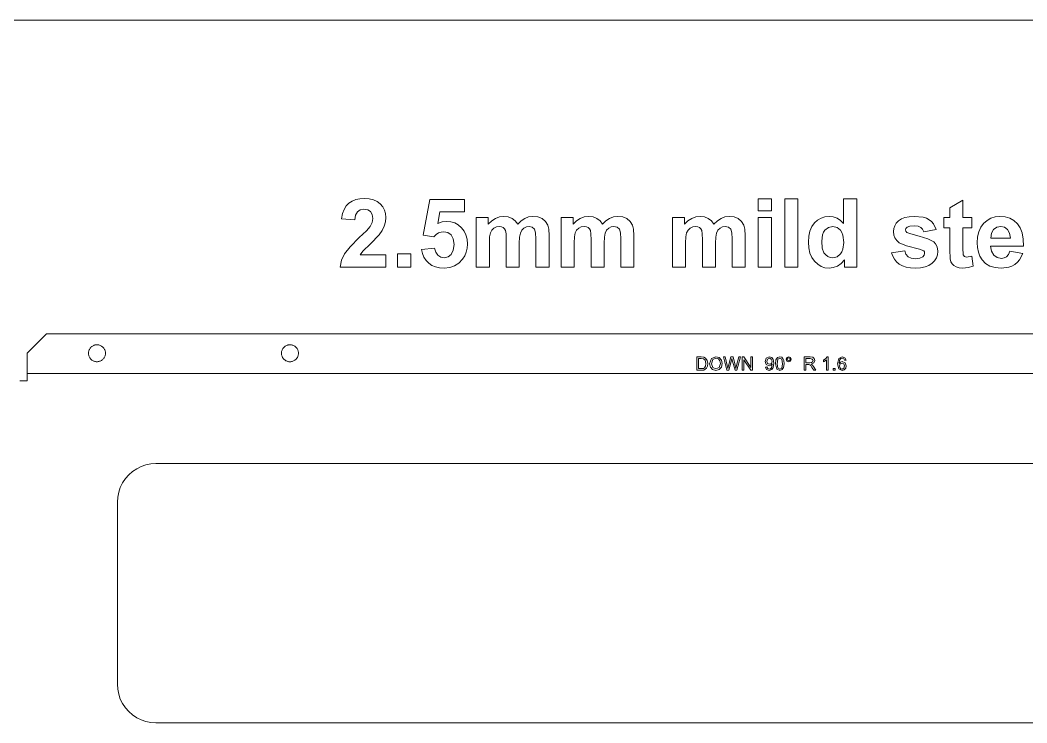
# Model space of a CAD drawing. Extents: x -144 to 2042, y -154 to 468.
# Drawn here: x 862 to 1122.8, y 285.6 to 467.7 of the extents above; entities that cross this region are included whole.
import ezdxf

# ---------------------------------------------------------------- set-up
doc = ezdxf.new("R2010")
doc.units = 0
for name, color, linetype, lineweight in [('2.5mm mild steel', 7, 'BYLAYER', 5), ('Layer0', 7, 'BYLAYER', 5), ('MTEXT', 7, 'BYLAYER', 5)]:
    doc.layers.add(name, color=color, linetype=linetype, lineweight=lineweight)

msp = doc.modelspace()

# ---------------------------------------------------------------- linework, layer by layer
at = {"layer": '2.5mm mild steel'}
for p, q in [((946.43, 419.53), (947.14, 420.24)), ((947.14, 420.24), (947.99, 420.77)), ((947.99, 420.77), (948.94, 421.16)), ((948.94, 421.16), (949.98, 421.38)), ((949.98, 421.38), (951.13, 421.46)), ((951.13, 421.46), (952.37, 421.37)), ((952.37, 421.37), (953.47, 421.11)), ((953.47, 421.11), (954.43, 420.67)), ((954.43, 420.67), (955.24, 420.05)), ((955.24, 420.05), (955.9, 419.3)), ((966.36, 411.93), (968.1, 421.15)), ((968.1, 421.15), (977.07, 421.15)), ((977.07, 421.15), (977.07, 417.97)), ((1053.2, 418.25), (1053.2, 421.39)), ((1053.2, 421.39), (1056.59, 421.39)), ((1056.59, 421.39), (1056.59, 418.25)), ((1060.07, 403.69), (1060.07, 421.39)), ((1060.07, 421.39), (1063.46, 421.39)), ((1063.46, 421.39), (1063.46, 403.69)), ((1075.3, 415.01), (1075.3, 421.39)), ((1075.3, 421.39), (1078.7, 421.39)), ((1078.7, 421.39), (1078.7, 403.69)), ((1102.82, 419.06), (1106.22, 421.04)), ((1106.22, 421.04), (1106.22, 416.51)), ((945.25, 416.22), (945.48, 417.52)), ((945.48, 417.52), (945.87, 418.63)), ((945.87, 418.63), (946.43, 419.53)), ((949.35, 418.01), (948.86, 417.16)), ((950.09, 418.49), (949.35, 418.01)), ((951.04, 418.65), (950.09, 418.49)), ((952, 418.49), (951.04, 418.65)), ((952.73, 418.04), (952, 418.49)), ((953.18, 417.3), (952.73, 418.04)), ((953.34, 416.29), (953.18, 417.3)), ((955.9, 419.3), (956.37, 418.46)), ((956.37, 418.46), (956.65, 417.54)), ((956.65, 417.54), (956.74, 416.53)), ((970.67, 417.97), (970.14, 414.96)), ((977.07, 417.97), (970.67, 417.97)), ((1056.59, 418.25), (1053.2, 418.25)), ((1102.82, 416.51), (1102.82, 419.06)), ((948.63, 415.88), (945.25, 416.22)), ((948.86, 417.16), (948.63, 415.88)), ((952.64, 414.22), (953.16, 415.26)), ((953.16, 415.26), (953.34, 416.29)), ((956.63, 415.37), (956.31, 414.26)), ((956.74, 416.53), (956.63, 415.37)), ((970.14, 414.96), (971.29, 415.39)), ((971.29, 415.39), (972.46, 415.53)), ((972.46, 415.53), (973.55, 415.43)), ((973.55, 415.43), (974.55, 415.12)), ((974.55, 415.12), (975.46, 414.61)), ((980.13, 416.51), (983.25, 416.51)), ((980.13, 403.69), (980.13, 416.51)), ((983.25, 416.51), (983.25, 414.76)), ((983.25, 414.76), (984.13, 415.65)), ((984.13, 415.65), (985.09, 416.29)), ((985.09, 416.29), (986.13, 416.67)), ((986.13, 416.67), (987.25, 416.8)), ((987.25, 416.8), (988.4, 416.67)), ((988.4, 416.67), (989.39, 416.29)), ((989.39, 416.29), (990.21, 415.66)), ((990.21, 415.66), (990.87, 414.76)), ((990.87, 414.76), (991.75, 415.66)), ((991.75, 415.66), (992.69, 416.29)), ((992.69, 416.29), (993.7, 416.67)), ((993.7, 416.67), (994.78, 416.8)), ((994.78, 416.8), (996.09, 416.66)), ((996.09, 416.66), (997.17, 416.23)), ((997.17, 416.23), (998.03, 415.52)), ((998.03, 415.52), (998.63, 414.54)), ((1002.11, 416.51), (1005.24, 416.51)), ((1002.11, 403.69), (1002.11, 416.51)), ((1005.24, 416.51), (1005.24, 414.76)), ((1005.24, 414.76), (1006.12, 415.65)), ((1006.12, 415.65), (1007.07, 416.29)), ((1007.07, 416.29), (1008.11, 416.67)), ((1008.11, 416.67), (1009.23, 416.8)), ((1009.23, 416.8), (1010.38, 416.67)), ((1010.38, 416.67), (1011.37, 416.29)), ((1011.37, 416.29), (1012.19, 415.66)), ((1012.19, 415.66), (1012.85, 414.76)), ((1012.85, 414.76), (1013.73, 415.66)), ((1013.73, 415.66), (1014.68, 416.29)), ((1014.68, 416.29), (1015.69, 416.67)), ((1015.69, 416.67), (1016.77, 416.8)), ((1016.77, 416.8), (1018.07, 416.66)), ((1018.07, 416.66), (1019.16, 416.23)), ((1019.16, 416.23), (1020.01, 415.52)), ((1020.01, 415.52), (1020.62, 414.54)), ((1030.96, 416.51), (1034.09, 416.51)), ((1030.96, 403.69), (1030.96, 416.51)), ((1034.09, 416.51), (1034.09, 414.76)), ((1034.09, 414.76), (1034.97, 415.65)), ((1034.97, 415.65), (1035.93, 416.29)), ((1035.93, 416.29), (1036.97, 416.67)), ((1036.97, 416.67), (1038.09, 416.8)), ((1038.09, 416.8), (1039.24, 416.67)), ((1039.24, 416.67), (1040.22, 416.29)), ((1040.22, 416.29), (1041.05, 415.66)), ((1041.05, 415.66), (1041.71, 414.76)), ((1041.71, 414.76), (1042.59, 415.66)), ((1042.59, 415.66), (1043.53, 416.29)), ((1043.53, 416.29), (1044.54, 416.67)), ((1044.54, 416.67), (1045.62, 416.8)), ((1045.62, 416.8), (1046.92, 416.66)), ((1046.92, 416.66), (1048.01, 416.23)), ((1048.01, 416.23), (1048.86, 415.52)), ((1048.86, 415.52), (1049.47, 414.54)), ((1053.2, 403.69), (1053.2, 416.51)), ((1053.2, 416.51), (1056.59, 416.51)), ((1056.59, 416.51), (1056.59, 403.69)), ((1067.04, 414.16), (1067.71, 415.1)), ((1067.71, 415.1), (1068.53, 415.85)), ((1068.53, 415.85), (1069.45, 416.38)), ((1069.45, 416.38), (1070.47, 416.69)), ((1070.47, 416.69), (1071.59, 416.8)), ((1071.59, 416.8), (1072.62, 416.69)), ((1072.62, 416.69), (1073.59, 416.35)), ((1073.59, 416.35), (1074.48, 415.79)), ((1074.48, 415.79), (1075.3, 415.01)), ((1088.52, 414.4), (1088.93, 415.06)), ((1088.93, 415.06), (1089.5, 415.67)), ((1089.5, 415.67), (1090.25, 416.16)), ((1090.25, 416.16), (1091.18, 416.52)), ((1091.18, 416.52), (1092.29, 416.73)), ((1092.29, 416.73), (1093.58, 416.8)), ((1093.58, 416.8), (1095.88, 416.59)), ((1095.88, 416.59), (1096.77, 416.32)), ((1096.77, 416.32), (1097.49, 415.94)), ((1097.49, 415.94), (1098.08, 415.46)), ((1098.08, 415.46), (1098.57, 414.88)), ((1098.57, 414.88), (1099.26, 413.41)), ((1101.26, 413.81), (1101.26, 416.51)), ((1101.26, 416.51), (1102.82, 416.51)), ((1106.22, 416.51), (1108.54, 416.51)), ((1108.54, 416.51), (1108.54, 413.81)), ((1110.84, 414.01), (1111.57, 415)), ((1111.57, 415), (1112.46, 415.78)), ((1112.46, 415.78), (1113.46, 416.35)), ((1113.46, 416.35), (1114.57, 416.69)), ((1114.57, 416.69), (1115.78, 416.8)), ((1115.78, 416.8), (1117.14, 416.68)), ((1117.14, 416.68), (1118.34, 416.33)), ((1118.34, 416.33), (1119.4, 415.74)), ((1119.4, 415.74), (1120.3, 414.91)), ((1120.3, 414.91), (1121.02, 413.84)), ((949.82, 411.32), (951.67, 413.11)), ((951.67, 413.11), (952.64, 414.22)), ((955.76, 413.15), (954.95, 412)), ((956.31, 414.26), (955.76, 413.15)), ((969.71, 412.1), (969.12, 411.54)), ((970.35, 412.51), (969.71, 412.1)), ((971.02, 412.75), (970.35, 412.51)), ((971.74, 412.83), (971.02, 412.75)), ((972.8, 412.62), (971.74, 412.83)), ((973.64, 412.01), (972.8, 412.62)), ((975.46, 414.61), (976.29, 413.89)), ((976.29, 413.89), (976.97, 413.01)), ((976.97, 413.01), (977.46, 412)), ((983.79, 412.56), (983.59, 411.5)), ((984.15, 413.27), (983.79, 412.56)), ((984.69, 413.78), (984.15, 413.27)), ((985.36, 414.1), (984.69, 413.78)), ((986.1, 414.2), (985.36, 414.1)), ((986.69, 414.14), (986.1, 414.2)), ((987.13, 413.94), (986.69, 414.14)), ((987.46, 413.6), (987.13, 413.94)), ((987.7, 413.13), (987.46, 413.6)), ((987.83, 412.25), (987.7, 413.13)), ((987.88, 410.72), (987.83, 412.25)), ((991.55, 412.5), (991.34, 411.41)), ((991.91, 413.23), (991.55, 412.5)), ((992.45, 413.77), (991.91, 413.23)), ((993.1, 414.1), (992.45, 413.77)), ((993.79, 414.2), (993.1, 414.1)), ((994.64, 414.02), (993.79, 414.2)), ((995.24, 413.48), (994.64, 414.02)), ((995.5, 412.59), (995.24, 413.48)), ((995.59, 411.02), (995.5, 412.59)), ((998.63, 414.54), (998.9, 413.47)), ((998.9, 413.47), (998.98, 411.89)), ((1005.77, 412.56), (1005.57, 411.5)), ((1006.13, 413.27), (1005.77, 412.56)), ((1006.67, 413.78), (1006.13, 413.27)), ((1007.34, 414.1), (1006.67, 413.78)), ((1008.09, 414.2), (1007.34, 414.1)), ((1008.67, 414.14), (1008.09, 414.2)), ((1009.12, 413.94), (1008.67, 414.14)), ((1009.45, 413.6), (1009.12, 413.94)), ((1009.68, 413.13), (1009.45, 413.6)), ((1009.82, 412.25), (1009.68, 413.13)), ((1009.86, 410.72), (1009.82, 412.25)), ((1013.53, 412.5), (1013.32, 411.41)), ((1013.9, 413.23), (1013.53, 412.5)), ((1014.44, 413.77), (1013.9, 413.23)), ((1015.08, 414.1), (1014.44, 413.77)), ((1015.78, 414.2), (1015.08, 414.1)), ((1016.63, 414.02), (1015.78, 414.2)), ((1017.22, 413.48), (1016.63, 414.02)), ((1017.49, 412.59), (1017.22, 413.48)), ((1017.57, 411.02), (1017.49, 412.59)), ((1020.62, 414.54), (1020.88, 413.47)), ((1020.88, 413.47), (1020.97, 411.89)), ((1034.63, 412.56), (1034.42, 411.5)), ((1034.99, 413.27), (1034.63, 412.56)), ((1035.53, 413.78), (1034.99, 413.27)), ((1036.19, 414.1), (1035.53, 413.78)), ((1036.94, 414.2), (1036.19, 414.1)), ((1037.52, 414.14), (1036.94, 414.2)), ((1037.97, 413.94), (1037.52, 414.14)), ((1038.3, 413.6), (1037.97, 413.94)), ((1038.53, 413.13), (1038.3, 413.6)), ((1038.67, 412.25), (1038.53, 413.13)), ((1038.71, 410.72), (1038.67, 412.25)), ((1042.38, 412.5), (1042.18, 411.41)), ((1042.75, 413.23), (1042.38, 412.5)), ((1043.29, 413.77), (1042.75, 413.23)), ((1043.94, 414.1), (1043.29, 413.77)), ((1044.63, 414.2), (1043.94, 414.1)), ((1045.48, 414.02), (1044.63, 414.2)), ((1046.08, 413.48), (1045.48, 414.02)), ((1046.34, 412.59), (1046.08, 413.48)), ((1046.43, 411.02), (1046.34, 412.59)), ((1049.47, 414.54), (1049.73, 413.47)), ((1049.73, 413.47), (1049.82, 411.89)), ((1066.27, 411.68), (1066.56, 413.02)), ((1066.56, 413.02), (1067.04, 414.16)), ((1070.1, 412.71), (1069.85, 412.05)), ((1070.46, 413.24), (1070.1, 412.71)), ((1071.37, 413.96), (1070.46, 413.24)), ((1072.48, 414.2), (1071.37, 413.96)), ((1073.61, 413.96), (1072.48, 414.2)), ((1074.52, 413.23), (1073.61, 413.96)), ((1074.87, 412.67), (1074.52, 413.23)), ((1075.12, 411.95), (1074.87, 412.67)), ((1088.19, 412.86), (1088.27, 413.66)), ((1088.28, 411.99), (1088.19, 412.86)), ((1088.27, 413.66), (1088.52, 414.4)), ((1091.43, 413.68), (1091.34, 413.3)), ((1091.34, 413.3), (1091.42, 412.96)), ((1091.42, 412.96), (1091.68, 412.68)), ((1091.72, 413.99), (1091.43, 413.68)), ((1091.68, 412.68), (1092.7, 412.28)), ((1092.49, 414.27), (1091.72, 413.99)), ((1093.64, 414.36), (1092.49, 414.27)), ((1092.7, 412.28), (1094.84, 411.73)), ((1094.58, 414.26), (1093.64, 414.36)), ((1095.28, 413.96), (1094.58, 414.26)), ((1095.76, 413.48), (1095.28, 413.96)), ((1096.06, 412.82), (1095.76, 413.48)), ((1099.26, 413.41), (1096.06, 412.82)), ((1102.82, 413.81), (1101.26, 413.81)), ((1102.82, 408.22), (1102.82, 413.81)), ((1108.54, 413.81), (1106.22, 413.81)), ((1106.22, 413.81), (1106.22, 408.64)), ((1110.01, 411.51), (1110.32, 412.84)), ((1110.32, 412.84), (1110.84, 414.01)), ((1113.61, 412.44), (1113.44, 411.2)), ((1114.15, 413.4), (1113.61, 412.44)), ((1114.97, 414), (1114.15, 413.4)), ((1115.99, 414.2), (1114.97, 414)), ((1116.95, 414.01), (1115.99, 414.2)), ((1117.75, 413.44), (1116.95, 414.01)), ((1118.3, 412.49), (1117.75, 413.44)), ((1118.51, 411.2), (1118.3, 412.49)), ((1121.02, 413.84), (1121.52, 412.52)), ((1121.52, 412.52), (1121.81, 410.95)), ((947.45, 408.94), (949.82, 411.32)), ((952.73, 409.74), (950.7, 407.78)), ((954.95, 412), (952.73, 409.74)), ((969.12, 411.54), (966.36, 411.93)), ((974.18, 410.99), (973.64, 412.01)), ((974.37, 409.57), (974.18, 410.99)), ((974.18, 408.05), (974.37, 409.57)), ((977.46, 412), (977.76, 410.88)), ((977.76, 410.88), (977.86, 409.63)), ((977.86, 409.63), (977.78, 408.57)), ((983.59, 411.5), (983.52, 409.92)), ((983.52, 409.92), (983.52, 403.69)), ((987.88, 403.69), (987.88, 410.72)), ((991.34, 411.41), (991.27, 409.85)), ((991.27, 409.85), (991.27, 403.69)), ((995.59, 403.69), (995.59, 411.02)), ((998.98, 411.89), (998.98, 403.69)), ((1005.57, 411.5), (1005.5, 409.92)), ((1005.5, 409.92), (1005.5, 403.69)), ((1009.86, 403.69), (1009.86, 410.72)), ((1013.32, 411.41), (1013.25, 409.85)), ((1013.25, 409.85), (1013.25, 403.69)), ((1017.57, 403.69), (1017.57, 411.02)), ((1020.97, 411.89), (1020.97, 403.69)), ((1034.42, 411.5), (1034.36, 409.92)), ((1034.36, 409.92), (1034.36, 403.69)), ((1038.71, 403.69), (1038.71, 410.72)), ((1042.18, 411.41), (1042.11, 409.85)), ((1042.11, 409.85), (1042.11, 403.69)), ((1046.43, 403.69), (1046.43, 411.02)), ((1049.82, 411.89), (1049.82, 403.69)), ((1066.18, 410.15), (1066.27, 411.68)), ((1066.28, 408.64), (1066.18, 410.15)), ((1069.85, 412.05), (1069.64, 410.38)), ((1069.64, 410.38), (1069.78, 408.61)), ((1075.11, 408.32), (1075.32, 410.05)), ((1075.32, 410.05), (1075.12, 411.95)), ((1088.57, 411.22), (1088.28, 411.99)), ((1089.04, 410.55), (1088.57, 411.22)), ((1089.71, 409.98), (1089.04, 410.55)), ((1091.56, 409.19), (1089.71, 409.98)), ((1094.84, 411.73), (1097.15, 411.04)), ((1097.15, 411.04), (1098.63, 410.22)), ((1098.63, 410.22), (1099.09, 409.72)), ((1099.09, 409.72), (1099.43, 409.14)), ((1109.9, 410), (1110.01, 411.51)), ((1109.98, 408.73), (1109.9, 410)), ((1113.44, 411.2), (1118.51, 411.2)), ((1121.81, 410.95), (1121.88, 409.12)), ((945.24, 405.43), (946.01, 407.08)), ((946.01, 407.08), (947.45, 408.94)), ((950.7, 407.78), (950.01, 406.84)), ((959.76, 403.69), (959.76, 407.08)), ((959.76, 407.08), (963.15, 407.08)), ((963.15, 407.08), (963.15, 403.69)), ((965.95, 408.24), (969.33, 408.59)), ((966.18, 407.19), (965.95, 408.24)), ((966.57, 406.25), (966.18, 407.19)), ((969.33, 408.59), (969.62, 407.56)), ((969.62, 407.56), (970.19, 406.77)), ((972.81, 406.32), (973.63, 406.97)), ((973.63, 406.97), (974.18, 408.05)), ((977.54, 407.56), (977.14, 406.62)), ((977.78, 408.57), (977.54, 407.56)), ((1066.57, 407.31), (1066.28, 408.64)), ((1067.06, 406.16), (1066.57, 407.31)), ((1069.78, 408.61), (1070.21, 407.41)), ((1070.21, 407.41), (1070.66, 406.83)), ((1073.59, 406.33), (1074.5, 407.08)), ((1074.5, 407.08), (1074.86, 407.64)), ((1074.86, 407.64), (1075.11, 408.32)), ((1087.72, 407.35), (1091.12, 407.87)), ((1088.02, 406.48), (1087.72, 407.35)), ((1091.12, 407.87), (1091.45, 407)), ((1091.45, 407), (1092, 406.36)), ((1094.91, 408.33), (1091.56, 409.19)), ((1096.05, 407.88), (1094.91, 408.33)), ((1096.23, 407.59), (1096.05, 407.88)), ((1096.18, 406.73), (1096.29, 407.24)), ((1096.29, 407.24), (1096.23, 407.59)), ((1099.43, 409.14), (1099.62, 408.46)), ((1099.69, 407.7), (1099.6, 406.85)), ((1099.62, 408.46), (1099.69, 407.7)), ((1102.93, 405.83), (1102.82, 408.22)), ((1106.22, 408.64), (1106.29, 406.81)), ((1110.22, 407.56), (1109.98, 408.73)), ((1110.62, 406.52), (1110.22, 407.56)), ((1121.88, 409.12), (1113.38, 409.12)), ((1113.38, 409.12), (1113.6, 407.78)), ((1113.6, 407.78), (1114.2, 406.77)), ((1117.5, 406.37), (1117.97, 406.94)), ((1117.97, 406.94), (1118.32, 407.77)), ((1118.32, 407.77), (1121.7, 407.2)), ((1121.7, 407.2), (1120.86, 405.56)), ((944.85, 403.69), (945.24, 405.43)), ((950.01, 406.84), (956.74, 406.84)), ((956.74, 406.84), (956.74, 403.69)), ((967.11, 405.42), (966.57, 406.25)), ((967.8, 404.7), (967.11, 405.42)), ((968.63, 404.13), (967.8, 404.7)), ((970.19, 406.77), (970.96, 406.27)), ((970.96, 406.27), (971.83, 406.1)), ((971.83, 406.1), (972.81, 406.32)), ((975.64, 404.7), (974.53, 403.97)), ((976.59, 405.73), (975.64, 404.7)), ((977.14, 406.62), (976.59, 405.73)), ((1067.75, 405.18), (1067.06, 406.16)), ((1068.58, 404.4), (1067.75, 405.18)), ((1069.49, 403.84), (1068.58, 404.4)), ((1070.66, 406.83), (1071.19, 406.41)), ((1071.19, 406.41), (1071.81, 406.16)), ((1071.81, 406.16), (1072.5, 406.08)), ((1072.5, 406.08), (1073.59, 406.33)), ((1074.69, 404.61), (1073.69, 403.94)), ((1075.55, 405.57), (1074.69, 404.61)), ((1075.55, 403.69), (1075.55, 405.57)), ((1088.45, 405.71), (1088.02, 406.48)), ((1089.02, 405.04), (1088.45, 405.71)), ((1089.71, 404.46), (1089.02, 405.04)), ((1090.55, 404), (1089.71, 404.46)), ((1092, 406.36), (1092.8, 405.98)), ((1092.8, 405.98), (1093.86, 405.85)), ((1093.86, 405.85), (1095.01, 405.97)), ((1095.01, 405.97), (1095.84, 406.33)), ((1095.84, 406.33), (1096.18, 406.73)), ((1098.22, 404.67), (1097.39, 404.11)), ((1098.86, 405.33), (1098.22, 404.67)), ((1099.32, 406.06), (1098.86, 405.33)), ((1099.6, 406.85), (1099.32, 406.06)), ((1103.11, 405.08), (1102.93, 405.83)), ((1103.4, 404.5), (1103.11, 405.08)), ((1103.85, 404.06), (1103.4, 404.5)), ((1106.29, 406.81), (1106.59, 406.38)), ((1106.59, 406.38), (1107.16, 406.21)), ((1107.16, 406.21), (1108.53, 406.54)), ((1108.53, 406.54), (1108.82, 403.91)), ((1111.17, 405.58), (1110.62, 406.52)), ((1112.08, 404.63), (1111.17, 405.58)), ((1113.21, 403.95), (1112.08, 404.63)), ((1114.2, 406.77), (1115.08, 406.14)), ((1115.08, 406.14), (1116.16, 405.93)), ((1116.16, 405.93), (1116.89, 406.04)), ((1116.89, 406.04), (1117.5, 406.37)), ((1119.64, 404.37), (1118.89, 403.95)), ((1120.3, 404.91), (1119.64, 404.37)), ((1120.86, 405.56), (1120.3, 404.91)), ((956.74, 403.69), (944.85, 403.69)), ((963.15, 403.69), (959.76, 403.69)), ((969.57, 403.72), (968.63, 404.13)), ((970.63, 403.47), (969.57, 403.72)), ((971.8, 403.39), (970.63, 403.47)), ((973.25, 403.53), (971.8, 403.39)), ((974.53, 403.97), (973.25, 403.53)), ((983.52, 403.69), (980.13, 403.69)), ((991.27, 403.69), (987.88, 403.69)), ((998.98, 403.69), (995.59, 403.69)), ((1005.5, 403.69), (1002.11, 403.69)), ((1013.25, 403.69), (1009.86, 403.69)), ((1020.97, 403.69), (1017.57, 403.69)), ((1034.36, 403.69), (1030.96, 403.69)), ((1042.11, 403.69), (1038.71, 403.69)), ((1049.82, 403.69), (1046.43, 403.69)), ((1056.59, 403.69), (1053.2, 403.69)), ((1063.46, 403.69), (1060.07, 403.69)), ((1070.47, 403.51), (1069.49, 403.84)), ((1071.54, 403.4), (1070.47, 403.51)), ((1072.62, 403.53), (1071.54, 403.4)), ((1073.69, 403.94), (1072.62, 403.53)), ((1078.7, 403.69), (1075.55, 403.69)), ((1091.51, 403.67), (1090.55, 404)), ((1092.62, 403.47), (1091.51, 403.67)), ((1093.86, 403.4), (1092.62, 403.47)), ((1095.21, 403.48), (1093.86, 403.4)), ((1096.39, 403.72), (1095.21, 403.48)), ((1097.39, 404.11), (1096.39, 403.72)), ((1104.48, 403.71), (1103.85, 404.06)), ((1105.27, 403.48), (1104.48, 403.71)), ((1106.14, 403.4), (1105.27, 403.48)), ((1107.56, 403.53), (1106.14, 403.4)), ((1108.82, 403.91), (1107.56, 403.53)), ((1114.56, 403.54), (1113.21, 403.95)), ((1116.12, 403.4), (1114.56, 403.54)), ((1118.06, 403.64), (1116.12, 403.4)), ((1118.89, 403.95), (1118.06, 403.64))]:
    msp.add_line(p, q, dxfattribs=at)
at = {"layer": 'Layer0'}
for p, q in [((-143.91, 467.66), (1391.75, 467.66)), ((868.75, 386.35), (863.75, 381.35)), ((1245.55, 386.35), (868.75, 386.35)), ((881.18, 383.45), (881.02, 383.39)), ((881.35, 383.49), (881.18, 383.45)), ((881.52, 383.53), (881.35, 383.49)), ((881.69, 383.55), (881.52, 383.53)), ((881.86, 383.55), (881.69, 383.55)), ((882.04, 383.55), (881.86, 383.55)), ((882.21, 383.53), (882.04, 383.55)), ((882.38, 383.49), (882.21, 383.53)), ((882.54, 383.45), (882.38, 383.49)), ((882.71, 383.39), (882.54, 383.45)), ((931.1, 383.42), (930.94, 383.35)), ((931.27, 383.47), (931.1, 383.42)), ((931.43, 383.51), (931.27, 383.47)), ((931.6, 383.54), (931.43, 383.51)), ((931.78, 383.55), (931.6, 383.54)), ((931.95, 383.55), (931.78, 383.55)), ((932.12, 383.54), (931.95, 383.55)), ((932.29, 383.51), (932.12, 383.54)), ((932.46, 383.47), (932.29, 383.51)), ((932.62, 383.42), (932.46, 383.47)), ((932.78, 383.35), (932.62, 383.42)), ((863.75, 376.07), (863.75, 381.35)), ((879.67, 381.53), (879.66, 381.35)), ((879.66, 381.35), (879.67, 381.18)), ((879.69, 381.7), (879.67, 381.53)), ((879.67, 381.18), (879.69, 381.01)), ((879.73, 381.87), (879.69, 381.7)), ((879.69, 381.01), (879.73, 380.84)), ((879.77, 382.03), (879.73, 381.87)), ((879.73, 380.84), (879.77, 380.67)), ((879.83, 382.2), (879.77, 382.03)), ((879.9, 382.35), (879.83, 382.2)), ((879.99, 382.5), (879.9, 382.35)), ((880.08, 382.65), (879.99, 382.5)), ((880.19, 382.78), (880.08, 382.65)), ((880.31, 382.91), (880.19, 382.78)), ((880.44, 383.03), (880.31, 382.91)), ((880.57, 383.13), (880.44, 383.03)), ((880.72, 383.23), (880.57, 383.13)), ((880.87, 383.31), (880.72, 383.23)), ((881.02, 383.39), (880.87, 383.31)), ((882.86, 383.31), (882.71, 383.39)), ((883.01, 383.23), (882.86, 383.31)), ((883.16, 383.13), (883.01, 383.23)), ((883.29, 383.03), (883.16, 383.13)), ((883.42, 382.91), (883.29, 383.03)), ((883.54, 382.78), (883.42, 382.91)), ((883.64, 382.65), (883.54, 382.78)), ((883.74, 382.5), (883.64, 382.65)), ((883.82, 382.35), (883.74, 382.5)), ((883.9, 382.2), (883.82, 382.35)), ((883.96, 382.03), (883.9, 382.2)), ((884, 381.87), (883.96, 382.03)), ((883.96, 380.67), (884, 380.84)), ((884.04, 381.7), (884, 381.87)), ((884, 380.84), (884.04, 381.01)), ((884.06, 381.53), (884.04, 381.7)), ((884.04, 381.01), (884.06, 381.18)), ((884.06, 381.35), (884.06, 381.53)), ((884.06, 381.18), (884.06, 381.35)), ((929.68, 381.61), (929.67, 381.44)), ((929.67, 381.44), (929.67, 381.27)), ((929.67, 381.27), (929.68, 381.09)), ((929.71, 381.78), (929.68, 381.61)), ((929.68, 381.09), (929.71, 380.92)), ((929.75, 381.95), (929.71, 381.78)), ((929.71, 380.92), (929.75, 380.75)), ((929.8, 382.11), (929.75, 381.95)), ((929.87, 382.27), (929.8, 382.11)), ((929.94, 382.43), (929.87, 382.27)), ((930.03, 382.57), (929.94, 382.43)), ((930.14, 382.71), (930.03, 382.57)), ((930.25, 382.85), (930.14, 382.71)), ((930.37, 382.97), (930.25, 382.85)), ((930.5, 383.08), (930.37, 382.97)), ((930.64, 383.18), (930.5, 383.08)), ((930.79, 383.27), (930.64, 383.18)), ((930.94, 383.35), (930.79, 383.27)), ((932.94, 383.27), (932.78, 383.35)), ((933.09, 383.18), (932.94, 383.27)), ((933.23, 383.08), (933.09, 383.18)), ((933.36, 382.97), (933.23, 383.08)), ((933.48, 382.85), (933.36, 382.97)), ((933.59, 382.72), (933.48, 382.85)), ((933.69, 382.58), (933.59, 382.72)), ((933.78, 382.43), (933.69, 382.58)), ((933.86, 382.28), (933.78, 382.43)), ((933.93, 382.12), (933.86, 382.28)), ((933.98, 381.95), (933.93, 382.12)), ((934.02, 381.79), (933.98, 381.95)), ((933.98, 380.76), (934.02, 380.93)), ((934.05, 381.61), (934.02, 381.79)), ((934.02, 380.93), (934.05, 381.1)), ((934.06, 381.44), (934.05, 381.61)), ((934.05, 381.1), (934.06, 381.27)), ((934.06, 381.27), (934.06, 381.44)), ((879.77, 380.67), (879.83, 380.51)), ((879.83, 380.51), (879.9, 380.36)), ((879.9, 380.36), (879.99, 380.2)), ((879.99, 380.2), (880.08, 380.06)), ((880.08, 380.06), (880.19, 379.93)), ((880.19, 379.93), (880.31, 379.8)), ((880.31, 379.8), (880.44, 379.68)), ((880.44, 379.68), (880.57, 379.57)), ((880.57, 379.57), (880.72, 379.48)), ((880.72, 379.48), (880.87, 379.39)), ((880.87, 379.39), (881.02, 379.32)), ((881.02, 379.32), (881.18, 379.26)), ((881.18, 379.26), (881.35, 379.21)), ((881.35, 379.21), (881.52, 379.18)), ((881.52, 379.18), (881.69, 379.16)), ((881.69, 379.16), (881.86, 379.15)), ((881.86, 379.15), (882.04, 379.16)), ((882.04, 379.16), (882.21, 379.18)), ((882.21, 379.18), (882.38, 379.21)), ((882.38, 379.21), (882.54, 379.26)), ((882.54, 379.26), (882.71, 379.32)), ((882.71, 379.32), (882.86, 379.39)), ((882.86, 379.39), (883.01, 379.48)), ((883.01, 379.48), (883.16, 379.57)), ((883.16, 379.57), (883.29, 379.68)), ((883.29, 379.68), (883.42, 379.8)), ((883.42, 379.8), (883.54, 379.93)), ((883.54, 379.93), (883.64, 380.06)), ((883.64, 380.06), (883.74, 380.2)), ((883.74, 380.2), (883.82, 380.36)), ((883.82, 380.36), (883.9, 380.51)), ((883.9, 380.51), (883.96, 380.67)), ((929.75, 380.75), (929.8, 380.59)), ((929.8, 380.59), (929.87, 380.43)), ((929.87, 380.43), (929.95, 380.28)), ((929.95, 380.28), (930.04, 380.13)), ((930.04, 380.13), (930.14, 379.99)), ((930.14, 379.99), (930.25, 379.86)), ((930.25, 379.86), (930.37, 379.74)), ((930.37, 379.74), (930.5, 379.62)), ((930.5, 379.62), (930.64, 379.52)), ((930.64, 379.52), (930.79, 379.43)), ((930.79, 379.43), (930.95, 379.36)), ((930.95, 379.36), (931.11, 379.29)), ((931.11, 379.29), (931.27, 379.24)), ((931.27, 379.24), (931.44, 379.2)), ((931.44, 379.2), (931.61, 379.17)), ((931.61, 379.17), (931.78, 379.16)), ((931.78, 379.16), (931.95, 379.16)), ((931.95, 379.16), (932.13, 379.17)), ((932.13, 379.17), (932.3, 379.2)), ((932.3, 379.2), (932.46, 379.24)), ((932.46, 379.24), (932.63, 379.29)), ((932.63, 379.29), (932.79, 379.36)), ((932.79, 379.36), (932.94, 379.44)), ((932.94, 379.44), (933.09, 379.53)), ((933.09, 379.53), (933.23, 379.63)), ((933.23, 379.63), (933.36, 379.74)), ((933.36, 379.74), (933.48, 379.86)), ((933.48, 379.86), (933.59, 379.99)), ((933.59, 379.99), (933.7, 380.13)), ((933.7, 380.13), (933.79, 380.28)), ((933.79, 380.28), (933.86, 380.43)), ((933.86, 380.43), (933.93, 380.59)), ((933.93, 380.59), (933.98, 380.76)), ((863.75, 374.18), (863.75, 376.07)), ((861.86, 374.18), (863.75, 374.18)), ((894.56, 352.44), (893.32, 352.02)), ((895.84, 352.7), (894.56, 352.44)), ((897.15, 352.78), (895.84, 352.7)), ((1217.15, 352.78), (897.15, 352.78)), ((890.08, 349.86), (889.22, 348.87)), ((891.06, 350.72), (890.08, 349.86)), ((892.15, 351.44), (891.06, 350.72)), ((893.32, 352.02), (892.15, 351.44)), ((888.49, 347.78), (887.91, 346.61)), ((889.22, 348.87), (888.49, 347.78)), ((887.49, 345.37), (887.24, 344.09)), ((887.91, 346.61), (887.49, 345.37)), ((887.24, 344.09), (887.15, 342.78)), ((887.15, 342.78), (887.15, 295.58)), ((887.15, 295.58), (887.24, 294.28)), ((887.24, 294.28), (887.49, 293)), ((887.49, 293), (887.91, 291.76)), ((887.91, 291.76), (888.49, 290.58)), ((888.49, 290.58), (889.22, 289.5)), ((889.22, 289.5), (890.08, 288.51)), ((890.08, 288.51), (891.06, 287.65)), ((891.06, 287.65), (892.15, 286.92)), ((892.15, 286.92), (893.32, 286.35)), ((893.32, 286.35), (894.56, 285.92)), ((894.56, 285.92), (895.84, 285.67)), ((895.84, 285.67), (897.15, 285.58)), ((897.15, 285.58), (1217.15, 285.58))]:
    msp.add_line(p, q, dxfattribs=at)
at = {"layer": 'Layer0', "color": 2, "true_color": 0xffff00}
msp.add_line((1250.55, 376.07), (863.75, 376.07), dxfattribs=at)
at = {"layer": 'MTEXT'}
for p, q in [((1037.24, 376.96), (1037.24, 380.4)), ((1037.24, 380.4), (1038.43, 380.4)), ((1038.42, 379.99), (1037.7, 379.99)), ((1037.7, 379.99), (1037.7, 377.36)), ((1039.01, 379.92), (1038.42, 379.99)), ((1038.43, 380.4), (1039.04, 380.35)), ((1039.44, 379.53), (1039.01, 379.92)), ((1039.04, 380.35), (1039.55, 380.1)), ((1039.62, 378.7), (1039.44, 379.53)), ((1039.53, 378.04), (1039.62, 378.7)), ((1039.55, 380.1), (1039.95, 379.51)), ((1039.95, 379.51), (1040.09, 378.69)), ((1040.09, 378.69), (1040, 378)), ((1040.58, 378.63), (1041.04, 379.97)), ((1040.77, 377.77), (1040.58, 378.63)), ((1041.04, 379.97), (1042.23, 380.46)), ((1041.4, 379.73), (1041.05, 378.62)), ((1041.05, 378.62), (1041.38, 377.64)), ((1042.23, 380.07), (1041.4, 379.73)), ((1042.23, 380.46), (1043.08, 380.23)), ((1042.84, 379.89), (1042.23, 380.07)), ((1043.26, 379.41), (1042.84, 379.89)), ((1043.07, 377.65), (1043.4, 378.67)), ((1043.08, 380.23), (1043.67, 379.59)), ((1043.4, 378.67), (1043.26, 379.41)), ((1043.87, 378.67), (1043.66, 377.73)), ((1043.67, 379.59), (1043.87, 378.67)), ((1045.06, 376.96), (1044.14, 380.4)), ((1044.14, 380.4), (1044.61, 380.4)), ((1044.61, 380.4), (1045.13, 378.14)), ((1045.43, 378.07), (1046.09, 380.4)), ((1046.25, 379.58), (1045.52, 376.96)), ((1046.09, 380.4), (1046.64, 380.4)), ((1046.35, 379.98), (1046.25, 379.58)), ((1046.46, 379.58), (1046.35, 379.98)), ((1047.19, 376.96), (1046.46, 379.58)), ((1046.64, 380.4), (1047.13, 378.65)), ((1047.13, 378.65), (1047.4, 377.44)), ((1047.4, 377.44), (1047.57, 378.19)), ((1047.57, 378.19), (1048.11, 380.4)), ((1048.57, 380.4), (1047.62, 376.96)), ((1048.11, 380.4), (1048.57, 380.4)), ((1048.99, 376.96), (1048.99, 380.4)), ((1048.99, 380.4), (1049.46, 380.4)), ((1051.23, 376.96), (1049.42, 379.66)), ((1049.42, 379.66), (1049.42, 376.96)), ((1049.46, 380.4), (1051.26, 377.69)), ((1051.26, 377.69), (1051.26, 380.4)), ((1051.26, 380.4), (1051.7, 380.4)), ((1051.7, 380.4), (1051.7, 376.96)), ((1054.96, 379.25), (1055.27, 380.09)), ((1055.26, 378.43), (1054.96, 379.25)), ((1055.98, 378.12), (1055.26, 378.43)), ((1055.27, 380.09), (1056.05, 380.41)), ((1055.61, 379.83), (1055.4, 379.23)), ((1055.4, 379.23), (1055.6, 378.7)), ((1055.6, 378.7), (1056.09, 378.5)), ((1056.1, 380.06), (1055.61, 379.83)), ((1056.46, 378.25), (1055.98, 378.12)), ((1056.05, 380.41), (1056.66, 380.23)), ((1056.09, 378.5), (1056.57, 378.7)), ((1056.56, 379.85), (1056.1, 380.06)), ((1056.81, 378.57), (1056.46, 378.25)), ((1056.76, 379.27), (1056.56, 379.85)), ((1056.57, 378.7), (1056.76, 379.27)), ((1056.66, 380.23), (1057.08, 379.71)), ((1056.74, 377.97), (1056.81, 378.49)), ((1056.81, 378.49), (1056.81, 378.57)), ((1057.08, 379.71), (1057.23, 378.75)), ((1057.23, 378.75), (1057.08, 377.7)), ((1057.64, 378.65), (1057.76, 379.63)), ((1057.98, 377.25), (1057.64, 378.65)), ((1057.76, 379.63), (1058.14, 380.21)), ((1058.29, 379.81), (1058.07, 378.65)), ((1058.07, 378.65), (1058.27, 377.52)), ((1058.14, 380.21), (1058.76, 380.41)), ((1058.76, 380.06), (1058.29, 379.81)), ((1058.76, 380.41), (1059.25, 380.3)), ((1059.25, 379.78), (1058.76, 380.06)), ((1059.25, 380.3), (1059.59, 379.98)), ((1059.45, 378.65), (1059.25, 379.78)), ((1059.25, 377.53), (1059.45, 378.65)), ((1059.59, 379.98), (1059.81, 379.47)), ((1059.88, 378.65), (1059.76, 377.67)), ((1059.81, 379.47), (1059.88, 378.65)), ((1060.41, 379.81), (1060.6, 380.27)), ((1060.6, 379.34), (1060.41, 379.81)), ((1060.6, 380.27), (1061.06, 380.46)), ((1061.06, 379.15), (1060.6, 379.34)), ((1060.79, 380.09), (1060.67, 379.81)), ((1060.67, 379.81), (1060.79, 379.52)), ((1061.07, 380.2), (1060.79, 380.09)), ((1060.79, 379.52), (1061.07, 379.41)), ((1061.06, 380.46), (1061.53, 380.27)), ((1061.52, 379.34), (1061.06, 379.15)), ((1061.34, 380.09), (1061.07, 380.2)), ((1061.07, 379.41), (1061.34, 379.52)), ((1061.46, 379.81), (1061.34, 380.09)), ((1061.34, 379.52), (1061.46, 379.81)), ((1061.72, 379.81), (1061.52, 379.34)), ((1061.53, 380.27), (1061.72, 379.81)), ((1065.08, 376.96), (1065.08, 380.4)), ((1065.08, 380.4), (1066.61, 380.4)), ((1066.63, 380.02), (1065.54, 380.02)), ((1065.54, 380.02), (1065.54, 378.88)), ((1065.54, 378.88), (1066.52, 378.88)), ((1066.07, 378.48), (1065.54, 378.48)), ((1065.54, 378.48), (1065.54, 376.96)), ((1066.32, 378.47), (1066.07, 378.48)), ((1066.53, 378.38), (1066.32, 378.47)), ((1066.52, 378.88), (1067.01, 378.94)), ((1066.76, 378.15), (1066.53, 378.38)), ((1066.61, 380.4), (1067.31, 380.3)), ((1067.19, 379.86), (1066.63, 380.02)), ((1067.6, 378.84), (1066.87, 378.52)), ((1066.87, 378.52), (1067.14, 378.35)), ((1067.01, 378.94), (1067.27, 379.15)), ((1067.14, 378.35), (1067.52, 377.89)), ((1067.37, 379.46), (1067.19, 379.86)), ((1067.27, 379.15), (1067.37, 379.46)), ((1067.31, 380.3), (1067.69, 379.98)), ((1067.84, 379.46), (1067.6, 378.84)), ((1067.69, 379.98), (1067.84, 379.46)), ((1070.04, 379.55), (1070.66, 379.95)), ((1070.04, 379.14), (1070.04, 379.55)), ((1070.48, 379.36), (1070.04, 379.14)), ((1070.88, 379.65), (1070.48, 379.36)), ((1070.66, 379.95), (1071.03, 380.41)), ((1070.88, 376.96), (1070.88, 379.65)), ((1071.03, 380.41), (1071.31, 380.41)), ((1071.31, 380.41), (1071.31, 376.96)), ((1073.7, 378.57), (1074.07, 380.02)), ((1074.04, 377.29), (1073.7, 378.57)), ((1074.07, 380.02), (1074.94, 380.41)), ((1074.24, 379.53), (1074.12, 378.73)), ((1074.12, 378.73), (1074.5, 379.07)), ((1074.39, 378.61), (1074.19, 378.07)), ((1074.56, 379.95), (1074.24, 379.53)), ((1074.88, 378.81), (1074.39, 378.61)), ((1074.5, 379.07), (1074.96, 379.19)), ((1074.91, 380.06), (1074.56, 379.95)), ((1075.35, 378.61), (1074.88, 378.81)), ((1075.34, 379.88), (1074.91, 380.06)), ((1074.94, 380.41), (1075.6, 380.18)), ((1074.96, 379.19), (1075.68, 378.88)), ((1075.5, 379.52), (1075.34, 379.88)), ((1075.54, 378.05), (1075.35, 378.61)), ((1075.92, 379.55), (1075.5, 379.52)), ((1075.6, 380.18), (1075.92, 379.55)), ((1075.68, 378.88), (1075.98, 378.07)), ((1038.49, 376.96), (1037.24, 376.96)), ((1037.7, 377.36), (1038.43, 377.36)), ((1038.43, 377.36), (1038.97, 377.42)), ((1039.04, 377.01), (1038.49, 376.96)), ((1038.97, 377.42), (1039.28, 377.6)), ((1039.45, 377.19), (1039.04, 377.01)), ((1039.28, 377.6), (1039.53, 378.04)), ((1039.76, 377.5), (1039.45, 377.19)), ((1040, 378), (1039.76, 377.5)), ((1041.35, 377.13), (1040.77, 377.77)), ((1042.22, 376.9), (1041.35, 377.13)), ((1041.38, 377.64), (1042.22, 377.29)), ((1042.22, 377.29), (1043.07, 377.65)), ((1043.06, 377.11), (1042.22, 376.9)), ((1043.66, 377.73), (1043.06, 377.11)), ((1045.52, 376.96), (1045.06, 376.96)), ((1045.13, 378.14), (1045.28, 377.44)), ((1045.28, 377.44), (1045.43, 378.07)), ((1047.62, 376.96), (1047.19, 376.96)), ((1049.42, 376.96), (1048.99, 376.96)), ((1051.7, 376.96), (1051.23, 376.96)), ((1055.03, 377.75), (1055.43, 377.79)), ((1055.34, 377.12), (1055.03, 377.75)), ((1056, 376.9), (1055.34, 377.12)), ((1055.43, 377.79), (1055.63, 377.37)), ((1055.63, 377.37), (1056, 377.24)), ((1056, 377.24), (1056.35, 377.33)), ((1056.66, 377.1), (1056, 376.9)), ((1056.35, 377.33), (1056.59, 377.57)), ((1056.59, 377.57), (1056.74, 377.97)), ((1057.08, 377.7), (1056.66, 377.1)), ((1058.76, 376.9), (1057.98, 377.25)), ((1058.27, 377.52), (1058.76, 377.24)), ((1058.76, 377.24), (1059.25, 377.53)), ((1059.39, 377.1), (1058.76, 376.9)), ((1059.76, 377.67), (1059.39, 377.1)), ((1065.54, 376.96), (1065.08, 376.96)), ((1067.09, 377.67), (1066.76, 378.15)), ((1067.54, 376.96), (1067.09, 377.67)), ((1067.52, 377.89), (1068.12, 376.96)), ((1068.12, 376.96), (1067.54, 376.96)), ((1071.31, 376.96), (1070.88, 376.96)), ((1072.62, 376.96), (1072.62, 377.44)), ((1072.62, 377.44), (1073.11, 377.44)), ((1073.11, 376.96), (1072.62, 376.96)), ((1073.11, 377.44), (1073.11, 376.96)), ((1074.9, 376.9), (1074.04, 377.29)), ((1074.19, 378.07), (1074.28, 377.65)), ((1074.28, 377.65), (1074.54, 377.35)), ((1074.54, 377.35), (1074.89, 377.24)), ((1074.89, 377.24), (1075.35, 377.46)), ((1075.45, 377.04), (1074.9, 376.9)), ((1075.35, 377.46), (1075.54, 378.05)), ((1075.84, 377.47), (1075.45, 377.04)), ((1075.98, 378.07), (1075.84, 377.47))]:
    msp.add_line(p, q, dxfattribs=at)

doc.saveas('drawing.dxf')
